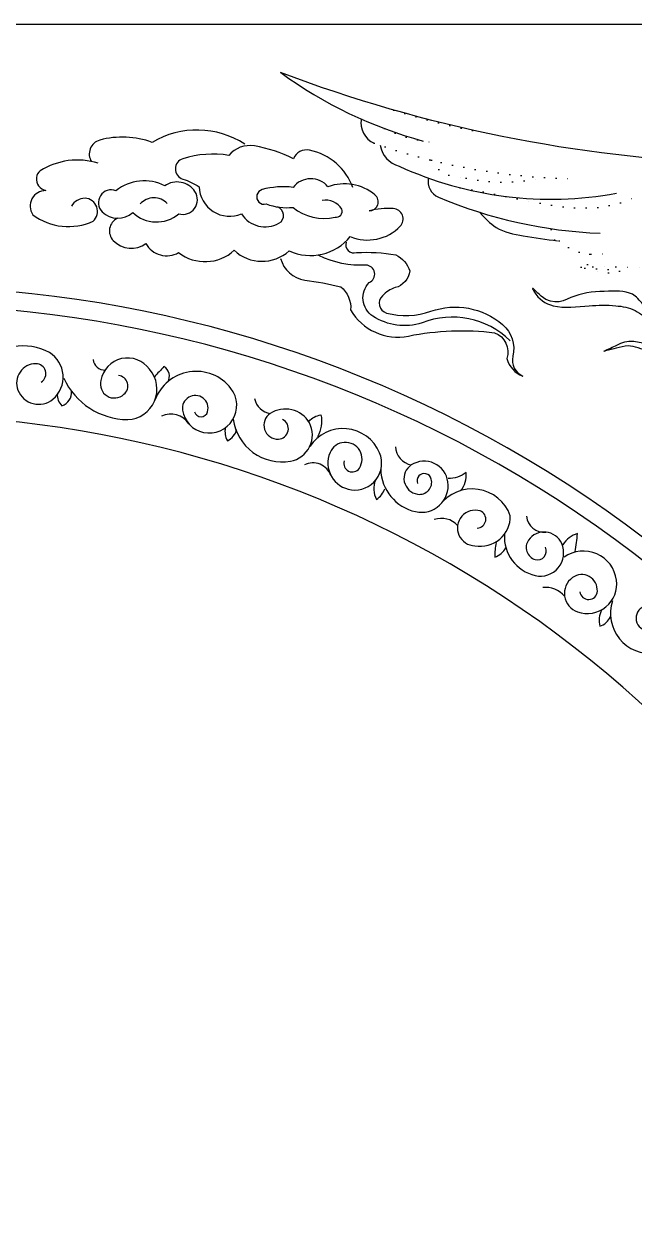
# Model space of a CAD drawing. Extents: x -66030 to 95157, y -13132 to 45879.
# Drawn here: x -38504 to -37842, y 40413 to 41715 of the extents above; entities that cross this region are included whole.
import ezdxf

# ---------------------------------------------------------------- set-up
doc = ezdxf.new("R2010")
doc.units = 0
doc.header["$LTSCALE"] = 100
doc.header["$MEASUREMENT"] = 0
doc.linetypes.add('DOT2', pattern=[0.125, 0, -0.125])
for name, color, linetype in [('3', 11, 'CONTINUOUS'), ('4', 121, 'CONTINUOUS'), ('7', 105, 'CONTINUOUS')]:
    doc.layers.add(name, color=color, linetype=linetype)

msp = doc.modelspace()

# ---------------------------------------------------------------- linework, layer by layer
at = {"layer": '3', "linetype": 'ByBlock'}
for points in [[(-38264.4, 41585.2, 0.283511), (-38365, 41587, 0.155732), (-38421.8, 41589.4, 0.505625), (-38430.8, 41566.1)], [(-38147.2, 41537.9, 0.260663), (-38194.2, 41578.5, 0.356709), (-38211.7, 41569.3, 0.07261), (-38254.1, 41583.1, 0.26654), (-38281.8, 41572.9, 0.116321), (-38331.6, 41569.3, 0.733213), (-38331.6, 41547.2, -0.068339), (-38314.1, 41538.9, 0.522531), (-38268, 41509.4, 0.3958), (-38227.4, 41499.3, 0.650273), (-38229, 41517)], [(-38423.6, 41564.3, 0.223728), (-38486.4, 41556, 0.218891), (-38490.6, 41548.8, 0.381208), (-38480.3, 41534.7, 0.608876), (-38494.5, 41508.5, 0.27331), (-38429, 41501.6, 0.670134), (-38437.8, 41526.5, 0.244501), (-38452.6, 41517.9)], [(-38402.7, 41504.7, 0.50984), (-38407.1, 41480.5, 0.37664), (-38371.7, 41477.4, 0.421837), (-38336.3, 41467.5, 0.365047), (-38276, 41470, 0.391039), (-38216.4, 41469.4, 0.341993), (-38150, 41484.9, 0.309272), (-38095.9, 41496.1, 0.638755), (-38103.4, 41515.3, 0.079693), (-38129.5, 41512.8, 0.702617), (-38123.3, 41530.2, 0.266197), (-38174.2, 41538.9, 0.476512), (-38212.1, 41538.2, 0.098904), (-38245.6, 41535.8, 1.002305), (-38241.3, 41520.2, 0.113758), (-38212.1, 41516.5, 0.233513), (-38166.6, 41506, 0.603824), (-38159.3, 41514.7, 0.310542), (-38180.4, 41524)], [(-38154.5, 41478.9, 0.623557), (-38143.2, 41467.6, -0.053834), (-38100.7, 41465.1, -0.209956), (-38085.6, 41447.6, -0.31343), (-38101.3, 41429.5, 0.131338), (-38115, 41420.7, 0.598406), (-38110.7, 41402, 0.152014), (-38062.5, 41403.9, -0.268059), (-37984.9, 41389.5, -0.280618), (-37973.6, 41355.1, 0.361062), (-37962.9, 41333.6)], [(-37976.7, 41372, 0.295361), (-38072.1, 41391.3, -0.225275), (-38125.5, 41398.6, -0.469236), (-38129.6, 41435.1, 0.821957), (-38133.2, 41453.9, -0.130412), (-38184, 41464.4)], [(-38225.6, 41461.2, 0.306449), (-38199.3, 41437.7, -0.024071), (-38160.4, 41430.5, -0.251357), (-38149.7, 41405.3, 0.322061), (-38086.9, 41377.1, -0.079677), (-37993.4, 41380.7, -0.390873), (-37980.1, 41352.6, 0.245287), (-37962.9, 41333.6)], [(-38485.2, 41327.2, 0.751776), (-38491, 41347.1, 0.524434), (-38510.6, 41318.5, 0.514377), (-38472.6, 41308.7, 0.513709), (-38476.4, 41359.1, 0.368164), (-38548.4, 41344.9)], [(-38460.9, 41331.4, 0.292345), (-38391.4, 41286.5, 0.628164), (-38367.8, 41341.1, 0.662699), (-38420.6, 41329, 0.75301), (-38395.7, 41313.9, 0.675011), (-38401.5, 41334.3)], [(-38348, 41327.5, 0.426788), (-38352.2, 41343.9, -0.012105), (-38362.6, 41333)], [(-38319, 41295, 0.757779), (-38304.8, 41295, 1.237622), (-38332, 41296.6, 0.314079), (-38309.1, 41272.6, 0.695359), (-38279.5, 41320.3, 0.58937), (-38362, 41307.5)], [(-38467.8, 41314.5, 0.236829), (-38462.9, 41301.5, 0.333021), (-38452.3, 41317.4)], [(-38277.2, 41286.9, 0.42039), (-38214.8, 41241.3, 0.500812), (-38194.4, 41283.1, 0.425527), (-38236.9, 41293.1, 0.76288), (-38228, 41265.3, 0.772528), (-38223.4, 41286.6)], [(-38195.1, 41284.6, -0.161113), (-38181.9, 41291.7, -0.176187), (-38185.5, 41267.8)], [(-38285.6, 41277.7, 0.174241), (-38283.4, 41263.6, 0.229127), (-38273.3, 41275.8)], [(-38156.6, 41241.8, 0.87961), (-38140.2, 41233.9, 1.094067), (-38172, 41250.8, 0.495323), (-38148.8, 41210.4, 0.578911), (-38118.3, 41250.4, 0.600396), (-38194, 41257.3)], [(-38117, 41232.4, 0.343212), (-38079.2, 41186.7, 0.523494), (-38044.1, 41219, 0.545733), (-38083.8, 41237.3, 0.691761), (-38077.1, 41205.6, 0.538318), (-38062.1, 41222.1, 1.066208), (-38077.1, 41217.3)], [(-38030.3, 41209.5, 0.203928), (-38024.3, 41229.1, -0.167561), (-38043.9, 41222.5)], [(-38122.8, 41221, 0.214672), (-38121.6, 41199.9, 0.148681), (-38112.4, 41211.6)], [(-38012.4, 41168.9, 0.822576), (-38009.1, 41187.5, 1.142603), (-38014.8, 41149.7, 0.475974), (-37976.4, 41182.3, 0.594231), (-38053.2, 41193.7)], [(-37982.8, 41162.3, 0.366985), (-37949.4, 41117.5, 0.618601), (-37920.7, 41152.2, 0.582546), (-37956.7, 41155.8, 0.512334), (-37949.5, 41134.8, 0.658744), (-37938.3, 41148.1)], [(-37991.9, 41153.1, 0.034865), (-37993.3, 41137.5, 0.199911), (-37981.2, 41147.6)], [(-37906.2, 41143.4, 0.043348), (-37903.6, 41163, 0.172816), (-37919.5, 41150.9)], [(-37901, 41099.9, 0.915689), (-37882, 41100.4, 0.63476), (-37909, 41115.2, 0.60621), (-37903.5, 41078.1, 0.557924), (-37861.2, 41112.6, 0.565655), (-37918, 41137.3)], [(-37865.6, 41089.9, 0.536627), (-37819.5, 41032.8, 0.54693), (-37796.5, 41069.6, 0.386377), (-37831.2, 41083.9, 0.865763), (-37825.9, 41058, 0.631166), (-37820, 41072.6)], [(-37877.3, 41080.2, 0.183822), (-37879.3, 41062.6, 0.220915), (-37867.9, 41072.8)]]:
    msp.add_lwpolyline(points, format="xyb", dxfattribs=at)
msp.add_lwpolyline([(-38419.2, 41511.7, 0.404104), (-38386, 41511.1, 0.385479), (-38336.2, 41509.5, 0.695956), (-38318.5, 41533.6, 0.421453), (-38351.3, 41539.9, 0.294774), (-38404.3, 41534.6, 0.810852)], format="xyb", close=True, dxfattribs=at)
at = {"layer": '3', "linetype": 'DOT2'}
for centre, radius, start, end in [((-37841.5, 42451.9), 870.1, 252.5186, 259.7567), ((-38043.1, 41746.7), 160.7, 244.3185, 264.5094), ((-37896.7, 42239.6), 692, 250.8139, 269.3915), ((-37982.8, 41745.6), 201.6, 258.1571, 282.5564), ((-37923.8, 41489.2), 8.99, 157.9572, 272.0038), ((-37884.8, 41524.1), 58.5, 228.6607, 289.0579)]:
    msp.add_arc(centre, radius, start, end, dxfattribs=at)
at = {"layer": '3', "linetype": 'ByBlock'}
for centre, radius, start, end in [((-38363, 41506.8), 20.1, 44.0434, 138.0376), ((-38642, 40091), 1320, 347.9452, 192.0548), ((-38416.1, 41353.2), 13.1, 186.8131, 272.143), ((-38233.5, 41313.7), 20.9, 192.4231, 260.8644), ((-38344.6, 41269.4), 23.1, 33.2203, 116.0924), ((-38080, 41258), 21, 182.3829, 259.5363), ((-38190.5, 41218.8), 20.7, 19.8988, 116.615), ((-38050.9, 41155.6), 23.8, 43.1403, 109.5647), ((-37939.7, 41183.8), 19.4, 186.0176, 275.919), ((-37939.3, 41075.4), 29.3, 41.9219, 93.7875)]:
    msp.add_arc(centre, radius, start, end, dxfattribs=at)
at = {"layer": '3', "linetype": 'DOT2'}
for points in [[(-38061.9, 41567.6), (-38052.9, 41556.6), (-38024.1, 41548.3)], [(-38030.7, 41537.8), (-37981.4, 41528.5), (-37849.8, 41524.2), (-37844.3, 41526.6)], [(-37890.3, 41465.9), (-37893.8, 41460.3), (-37885.4, 41448.8), (-37857.9, 41447.3), (-37902.5, 41450.9), (-37849.1, 41451.7), (-37798, 41445.1)]]:
    msp.add_spline(points, degree=3, dxfattribs=at)
at = {"layer": '4'}
msp.add_line((-40442, 41715.3), (-36842, 41715.3), dxfattribs=at)
msp.add_arc((-38642, 40091), 1200, 346.7187, 193.2813, dxfattribs=at)
at = {"layer": '7'}
msp.add_lwpolyline([(-37720.4, 41530.2, 0.547106), (-37737.1, 41564, -0.081283), (-38225.6, 41662.6)], format="xyb", dxfattribs=at)
for centre, radius, start, end in [((-37947.8, 42043.5), 471.4, 233.8998, 254.8622), ((-38113.9, 41608.3), 24.5, 169.8175, 245.4708), ((-38089.4, 41588.9), 28.7, 190.1981, 254.4032), ((-37932.3, 41922.5), 397.1, 245.4811, 280.3121), ((-38046.7, 41545), 19, 169.5154, 246.7315), ((-37857.8, 41996.2), 508.2, 247.2654, 267.607), ((-38642, 40091), 1340, 348.1278, 191.8722)]:
    msp.add_arc(centre, radius, start, end, dxfattribs=at)
for points in [[(-38009.6, 41511.2), (-37991.7, 41494.8), (-37962.4, 41485.7), (-37925.1, 41480.3)], [(-37771.7, 41436), (-37796.6, 41407.3), (-37829.3, 41408.6), (-37841, 41420.4), (-37869.8, 41425.6), (-37906.4, 41420.4), (-37943, 41420.4), (-37952.2, 41428.2), (-37950.9, 41425.6), (-37929.9, 41409.9), (-37890.7, 41409.9), (-37862, 41409.9), (-37841, 41404.7), (-37822.7, 41394.2), (-37805.7, 41392.9), (-37775.9, 41391.5)], [(-37789.9, 41365.8), (-37806.8, 41363.5), (-37826.7, 41361.4), (-37848.7, 41366.3), (-37861.4, 41363.8), (-37873.1, 41361), (-37874.5, 41360.6), (-37866, 41364.9), (-37845.8, 41371.6), (-37830.6, 41369.5), (-37817.8, 41368.8), (-37794, 41375.9), (-37779.5, 41388.3), (-37775.9, 41391.5)]]:
    msp.add_spline(points, degree=3, dxfattribs=at)

doc.saveas('drawing.dxf')
